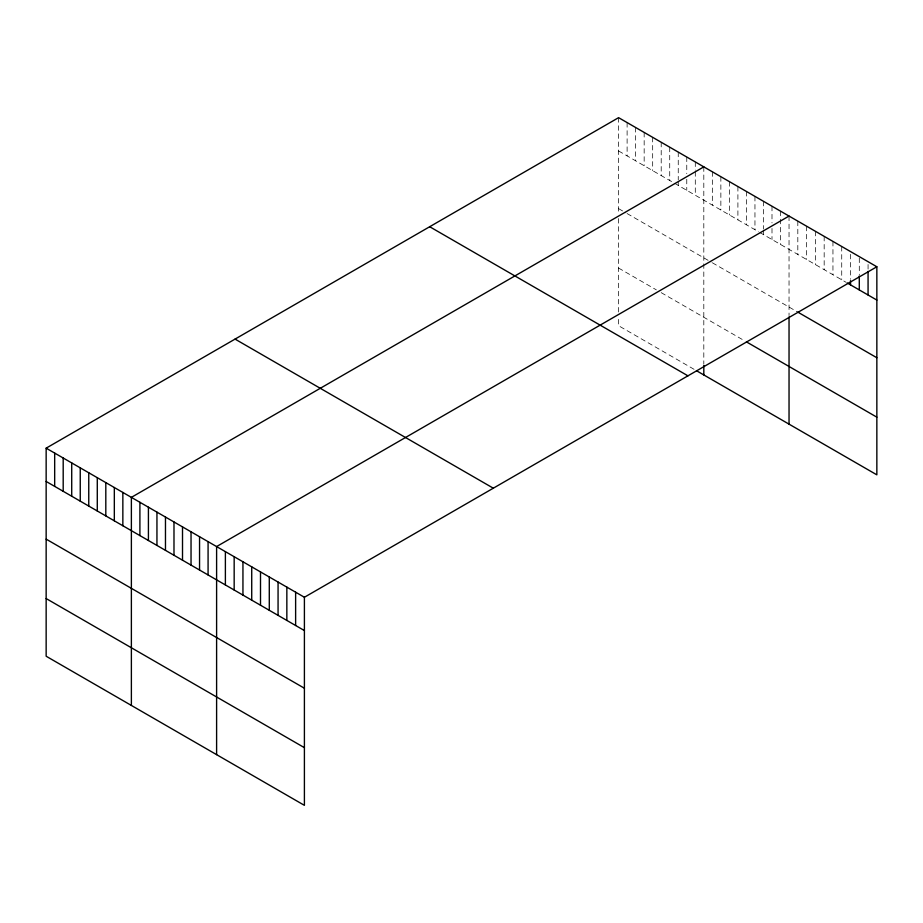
<?xml version="1.0" encoding="UTF-8"?>
<svg xmlns="http://www.w3.org/2000/svg" width="923" height="923" viewBox="0 0 923 923"><rect width="100%" height="100%" fill="white"/><g stroke="black" fill="none" stroke-linecap="round" stroke-linejoin="round"><path stroke-width="0.69" stroke-dasharray="4.62 3.46" d="M618.595 150.968L673.375 182.592M674.598 183.296L758.602 231.8M759.825 232.504L846.114 282.323M618.595 208.644L625.898 212.855M627.109 213.559L711.125 262.063M712.337 262.767L797.818 312.124M618.595 268.062L656.334 289.857M661.203 292.66L743.996 340.46M694.073 369.315L618.595 325.738L618.595 316.127M868.07 264.474L868.07 270.024M859.29 258.013L859.29 274.673M850.51 254.333L850.51 279.311M841.73 246.487L841.73 279.796M832.95 241.422L832.95 274.719M824.17 236.346L824.17 269.654M815.378 231.281L815.378 264.578M806.598 226.216L806.598 259.513M797.818 221.139L797.818 254.448M789.038 216.074L789.038 315.539M780.523 211.148L780.523 244.457M771.997 206.233L771.997 222.881M771.997 228.431L771.997 239.53M763.471 201.306L763.471 229.066M763.471 230.45L763.471 234.615M754.956 196.391L754.956 229.689M746.43 191.476L746.43 224.774M737.904 186.55L737.904 219.847M729.378 181.635L729.378 214.932M720.863 176.708L720.863 210.006M712.337 171.793L712.337 205.091M703.811 166.867L703.811 363.95M695.296 161.952L695.296 170.27M695.296 171.666L695.296 195.249M686.77 157.025L686.77 173.674M686.77 179.224L686.77 190.334M678.243 152.11L678.243 179.858M678.243 181.243L678.243 185.408M669.729 147.184L669.729 180.493M661.203 142.269L661.203 175.566M652.676 137.342L652.676 170.651M644.162 132.427L644.162 165.725M635.635 127.501L635.635 160.81M627.109 122.586L627.109 155.883M618.595 117.659L618.595 212.878M618.595 218.543L618.595 312.009"/><path stroke-width="1.38" d="M876.85 266.77L304.405 597.262L304.405 805.341L46.15 656.23L46.15 448.163L618.595 117.659L876.85 266.77L876.85 474.837L696.507 370.723M703.811 166.867L131.378 497.359L131.378 705.437M789.038 216.074L216.605 546.566L216.605 754.645M847.21 282.957L876.85 300.067M797.818 312.124L876.85 357.743M746.43 341.868L876.85 417.173M429.68 226.723L687.947 375.834M235.053 339.099L493.32 488.198M46.15 448.163L304.405 597.262M46.15 481.46L304.405 630.571M46.15 539.136L304.405 688.235M46.15 598.554L304.405 747.665M868.07 271.408L868.07 295.002M859.29 276.058L859.29 289.926M850.51 280.696L850.51 284.861M789.038 316.958L789.038 424.142M703.811 365.323L703.811 374.946M295.625 592.197L295.625 625.494M286.845 587.12L286.845 620.429M278.065 582.055L278.065 615.353M269.285 576.99L269.285 610.288M260.505 571.914L260.505 605.223M251.725 566.849L251.725 600.146M242.945 561.772L242.945 595.081M234.165 556.707L234.165 590.005M225.385 551.642L225.385 584.94M208.079 541.651L208.079 574.948M199.553 536.725L199.553 570.033M191.038 531.81L191.038 565.107M182.512 526.883L182.512 560.192M173.986 521.968L173.986 555.265M165.471 517.042L165.471 550.35M156.945 512.127L156.945 545.424M148.418 507.2L148.418 540.509M139.904 502.285L139.904 535.582M122.851 492.444L122.851 525.741M114.325 487.517L114.325 520.826M105.81 482.602L105.81 515.899M97.284 477.676L97.284 510.984M88.758 472.761L88.758 506.058M80.243 467.846L80.243 501.143M71.717 462.919L71.717 496.216M63.191 458.004L63.191 491.301M54.676 453.078L54.676 486.375"/></g></svg>
